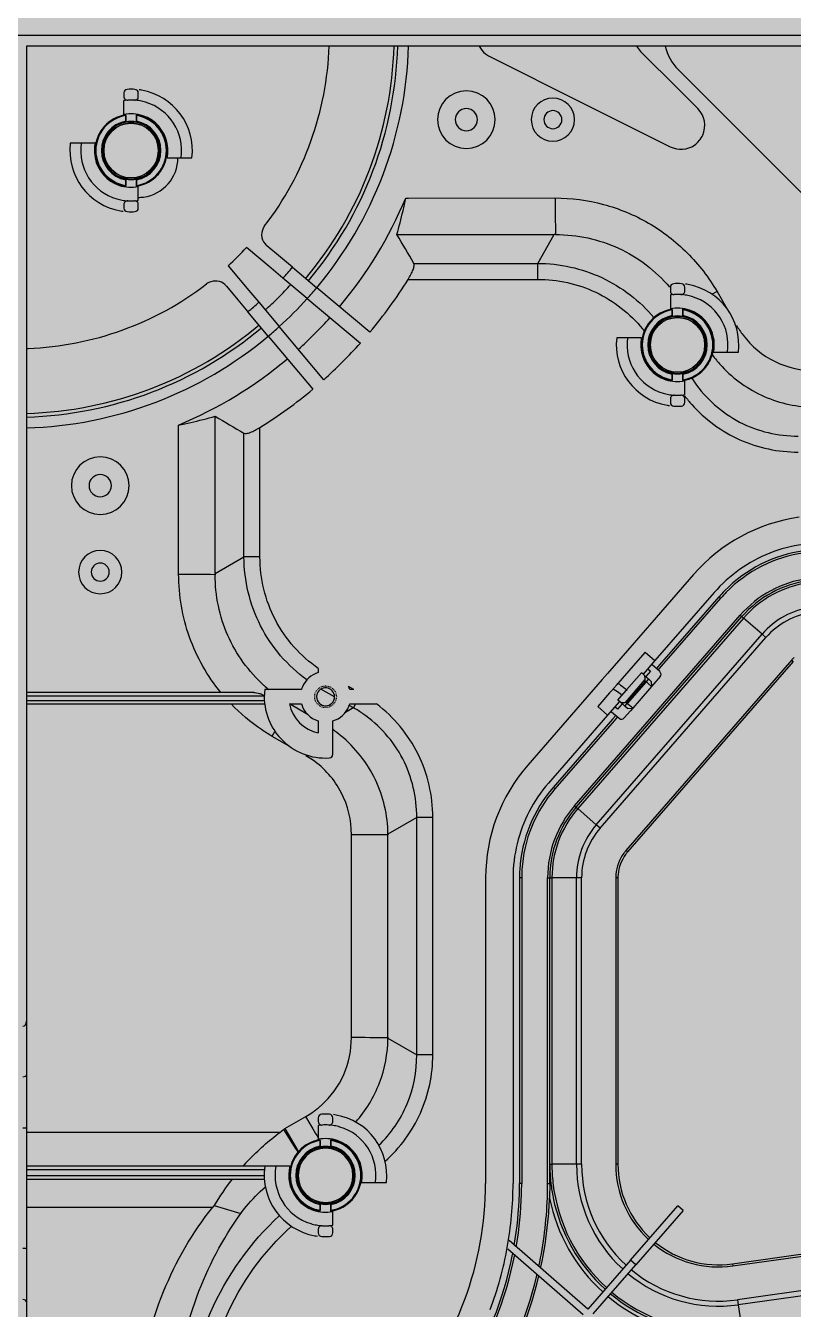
# Model space of a CAD drawing. Header units: millimetres. Extents: x -1070 to 42146, y 1440 to 12921.
# Drawn here: x 5863.1 to 5969.6, y 2841 to 3019.1 of the extents above; entities that cross this region are included whole.
import ezdxf

# ---------------------------------------------------------------- set-up
doc = ezdxf.new("R2010")
doc.units = ezdxf.units.MM
doc.linetypes.add('HIDDEN', pattern=[0.2, 0.1, -0.1])
for name, color, linetype in [('CITI-3MM实线CONTINUOUS', 7, 'Continuous'), ('CITIE-TAO实线CONTINUOUS', 7, 'Continuous'), ('DW-PLUS-XIANGTI隐藏线HIDDEN', 7, 'Continuous')]:
    doc.layers.add(name, color=color, linetype=linetype)

msp = doc.modelspace()

# ---------------------------------------------------------------- hatches: boundary and pattern name
at = {"lineweight": -3}
h = msp.add_hatch(color=256, dxfattribs=at)
h.dxf.hatch_style = 1
h.paths.add_polyline_path([(5611.757, 3767.826), (5611.757, 2767.826), (6111.757, 2767.826), (6111.757, 3767.826)])

# ---------------------------------------------------------------- linework, layer by layer
at = {"color": 1, "lineweight": -3}
msp.add_line((5611.757, 3017.826), (6111.757, 3017.826), dxfattribs=at)
at = {"color": 7, "linetype": 'Continuous', "lineweight": -3}
for p, q in [((5863.257, 3016.326), (5863.257, 2893.426)), ((5986.157, 3016.326), (5863.257, 3016.326)), ((5949.754, 3014.24), (5948.432, 3015.563)), ((5927.502, 3014.874), (5940.413, 3008.419)), ((5952.321, 3011.674), (5949.754, 3014.24)), ((5953.664, 3013.018), (5957.703, 3008.978)), ((5956.36, 3007.635), (5952.321, 3011.674)), ((5876.757, 3009.81), (5876.757, 3009.309)), ((5876.757, 3006.827), (5876.757, 3008.754)), ((5878.757, 3009.309), (5878.757, 3009.81)), ((5940.413, 3008.419), (5952.551, 3002.35)), ((5957.703, 3008.978), (5981.948, 2984.733)), ((5877.007, 3006.668), (5877.007, 3006.769)), ((5877.007, 3006.668), (5877.007, 3005.882)), ((5878.507, 3006.769), (5878.507, 3006.668)), ((5878.507, 3006.668), (5878.507, 3005.882)), ((5877.007, 3005.882), (5877.007, 3005.78)), ((5878.507, 3005.78), (5878.507, 3005.882)), ((5870.829, 3002.826), (5869.316, 3002.826)), ((5872.756, 3002.826), (5870.829, 3002.826)), ((5882.758, 3000.826), (5884.685, 3000.826)), ((5884.685, 3000.826), (5886.198, 3000.826)), ((5877.007, 2997.871), (5877.007, 2997.77)), ((5877.007, 2997.77), (5877.007, 2996.984)), ((5878.507, 2997.77), (5878.507, 2997.871)), ((5878.507, 2997.77), (5878.507, 2996.984)), ((5877.007, 2996.882), (5877.007, 2996.984)), ((5878.507, 2996.984), (5878.507, 2996.882)), ((5878.757, 2994.898), (5878.757, 2996.825)), ((5876.757, 2994.343), (5876.757, 2993.842)), ((5878.757, 2993.842), (5878.757, 2994.343)), ((5915.848, 2995.237), (5916.225, 2995.237)), ((5916.225, 2995.237), (5936.552, 2995.241)), ((5914.618, 2990.164), (5936.456, 2990.164)), ((5934.151, 2986.171), (5936.456, 2990.164)), ((5897.173, 2985.498), (5893.759, 2988.362)), ((5898.458, 2987.03), (5896.578, 2988.607)), ((5900.136, 2985.622), (5898.458, 2987.03)), ((5891.22, 2985.824), (5894.085, 2982.41)), ((5898.819, 2984.116), (5897.173, 2985.498)), ((5900.136, 2985.622), (5903.506, 2982.794)), ((5916.983, 2986.171), (5934.151, 2986.171)), ((5934.151, 2983.949), (5934.151, 2986.171)), ((5902.192, 2981.285), (5898.819, 2984.116)), ((5916.187, 2983.949), (5934.151, 2983.949)), ((5890.975, 2983.005), (5892.553, 2981.124)), ((5894.085, 2982.41), (5895.467, 2980.763)), ((5910.869, 2976.616), (5903.506, 2982.794)), ((5952.554, 2982.841), (5952.554, 2982.34)), ((5952.554, 2981.785), (5952.554, 2979.858)), ((5954.554, 2982.34), (5954.554, 2982.841)), ((5959.037, 2982.262), (5958.35, 2981.872)), ((5959.04, 2982.251), (5960.401, 2979.893)), ((5892.553, 2981.124), (5893.96, 2979.447)), ((5895.467, 2980.763), (5898.297, 2977.39)), ((5902.192, 2981.285), (5909.56, 2975.104)), ((5896.789, 2976.076), (5893.96, 2979.447)), ((5952.804, 2979.699), (5952.804, 2979.801)), ((5952.804, 2979.699), (5952.804, 2978.913)), ((5952.804, 2978.913), (5952.804, 2978.812)), ((5954.304, 2979.801), (5954.304, 2979.699)), ((5954.304, 2979.699), (5954.304, 2978.913)), ((5954.304, 2978.812), (5954.304, 2978.913)), ((5904.479, 2970.023), (5898.297, 2977.39)), ((5896.789, 2976.076), (5902.967, 2968.713)), ((5946.625, 2975.857), (5945.113, 2975.857)), ((5948.553, 2975.857), (5946.625, 2975.857)), ((5958.555, 2973.857), (5960.482, 2973.857)), ((5960.482, 2973.857), (5961.995, 2973.857)), ((5952.804, 2970.903), (5952.804, 2970.801)), ((5952.804, 2970.801), (5952.804, 2970.015)), ((5952.804, 2969.914), (5952.804, 2970.015)), ((5954.304, 2970.801), (5954.304, 2970.903)), ((5954.304, 2970.801), (5954.304, 2970.015)), ((5954.304, 2970.015), (5954.304, 2969.914)), ((5954.554, 2967.929), (5954.554, 2969.856)), ((5952.554, 2967.374), (5952.554, 2966.873)), ((5954.554, 2966.873), (5954.554, 2967.374)), ((5889.419, 2943.126), (5889.419, 2964.964)), ((5884.346, 2963.339), (5884.346, 2963.734)), ((5884.346, 2960.469), (5884.346, 2963.339)), ((5893.412, 2945.432), (5893.412, 2962.6)), ((5895.633, 2945.432), (5895.633, 2963.395)), ((5884.346, 2960.029), (5884.346, 2960.469)), ((5884.346, 2943.035), (5884.346, 2960.029)), ((5889.419, 2943.126), (5893.412, 2945.432)), ((5895.633, 2945.432), (5893.412, 2945.432)), ((5955.762, 2942.986), (5947.547, 2933.536)), ((5958.63, 2940.493), (5950.415, 2931.043)), ((5951.094, 2930.452), (5959.309, 2939.903)), ((5951.32, 2930.255), (5959.536, 2939.706)), ((5959.309, 2939.903), (5959.536, 2939.706)), ((5939.261, 2910.896), (5962.253, 2937.344)), ((5939.488, 2910.699), (5962.479, 2937.147)), ((5962.253, 2937.344), (5962.479, 2937.147)), ((5962.479, 2937.147), (5962.7, 2936.955)), ((5962.7, 2936.955), (5939.709, 2910.507)), ((5965.277, 2934.715), (5962.7, 2936.955)), ((5942.286, 2908.267), (5965.277, 2934.715)), ((5942.819, 2907.803), (5965.811, 2934.251)), ((5947.547, 2933.536), (5943.838, 2929.269)), ((5965.811, 2934.251), (5965.277, 2934.715)), ((5949.056, 2932.223), (5947.416, 2930.337)), ((5949.056, 2932.223), (5950.415, 2931.043)), ((5903.725, 2929.96), (5903.725, 2929.383)), ((5947.416, 2930.337), (5945.277, 2927.876)), ((5969.385, 2931.144), (5946.393, 2904.696)), ((5969.611, 2930.948), (5946.62, 2904.499)), ((5950.415, 2931.043), (5948.775, 2929.156)), ((5951.088, 2929.53), (5950.031, 2930.449)), ((5950.635, 2929.924), (5951.094, 2930.452)), ((5950.861, 2929.727), (5951.32, 2930.255)), ((5969.611, 2930.948), (5969.385, 2931.144)), ((5943.098, 2928.418), (5940.986, 2925.988)), ((5943.838, 2929.269), (5943.098, 2928.418)), ((5949.004, 2928.41), (5946.264, 2925.259)), ((5946.48, 2926.973), (5948.548, 2929.353)), ((5949.106, 2928.205), (5946.482, 2925.186)), ((5948.775, 2929.156), (5948.548, 2929.353)), ((5948.963, 2928.992), (5948.775, 2929.156)), ((5948.963, 2928.992), (5949.274, 2928.721)), ((5948.963, 2928.992), (5949.004, 2928.41)), ((5949.106, 2928.205), (5949.201, 2928.122)), ((5949.808, 2929.582), (5949.152, 2928.828)), ((5949.529, 2928.5), (5949.201, 2928.122)), ((5949.274, 2928.721), (5949.434, 2928.582)), ((5949.431, 2929.91), (5949.808, 2929.582)), ((5949.434, 2928.582), (5949.529, 2928.5)), ((5949.529, 2928.5), (5949.907, 2928.172)), ((5949.907, 2928.172), (5949.956, 2927.466)), ((5951.137, 2928.825), (5950.284, 2927.844)), ((5894.766, 2926.629), (5863.257, 2926.629)), ((5901.371, 2927.029), (5896.284, 2927.029)), ((5905.975, 2926.021), (5904.093, 2927.107)), ((5908.672, 2927.029), (5907.917, 2927.465)), ((5908.672, 2927.029), (5908.08, 2927.029)), ((5944.136, 2926.563), (5942.496, 2924.676)), ((5944.607, 2927.105), (5944.136, 2926.563)), ((5944.607, 2927.105), (5944.69, 2927.2)), ((5944.69, 2927.2), (5945.164, 2927.746)), ((5945.164, 2927.746), (5945.277, 2927.876)), ((5945.822, 2926.216), (5946.409, 2926.892)), ((5946.409, 2926.892), (5946.48, 2926.973)), ((5949.201, 2928.122), (5946.577, 2925.103)), ((5949.956, 2927.466), (5948.215, 2925.464)), ((5949.201, 2928.122), (5949.3, 2928.037)), ((5949.3, 2928.037), (5949.49, 2927.871)), ((5949.49, 2927.871), (5949.956, 2927.466)), ((5950.284, 2927.844), (5949.956, 2927.466)), ((5894.766, 2926.129), (5863.257, 2926.129)), ((5863.257, 2925.529), (5894.766, 2925.529)), ((5863.257, 2925.029), (5896.284, 2925.029)), ((5896.226, 2926.129), (5894.766, 2926.129)), ((5894.766, 2925.529), (5896.24, 2925.529)), ((5899.724, 2925.029), (5901.371, 2925.029)), ((5900.955, 2924.308), (5899.947, 2924.89)), ((5908.591, 2924.511), (5908.018, 2924.842)), ((5908.08, 2925.029), (5908.591, 2925.029)), ((5908.591, 2925.029), (5908.89, 2925.029)), ((5908.89, 2925.029), (5908.621, 2924.563)), ((5908.89, 2925.029), (5911.816, 2925.029)), ((5940.986, 2925.988), (5932.771, 2916.538)), ((5943.854, 2923.495), (5942.496, 2924.676)), ((5945.494, 2925.382), (5943.854, 2923.495)), ((5945.216, 2924.299), (5944.838, 2924.627)), ((5945.872, 2925.054), (5945.216, 2924.299)), ((5945.268, 2925.579), (5945.739, 2926.121)), ((5945.683, 2925.218), (5945.268, 2925.579)), ((5945.683, 2925.218), (5946.264, 2925.259)), ((5945.994, 2924.948), (5945.683, 2925.218)), ((5945.739, 2926.121), (5945.822, 2926.216)), ((5946.154, 2924.809), (5945.994, 2924.948)), ((5946.249, 2924.726), (5946.154, 2924.809)), ((5946.249, 2924.726), (5946.577, 2925.103)), ((5946.626, 2924.398), (5946.249, 2924.726)), ((5946.577, 2925.103), (5946.482, 2925.186)), ((5946.676, 2925.018), (5946.577, 2925.103)), ((5947.332, 2924.447), (5946.676, 2925.018)), ((5948.215, 2925.464), (5947.332, 2924.447)), ((5902.236, 2923.569), (5900.955, 2924.308)), ((5908.432, 2924.419), (5907.48, 2923.87)), ((5908.591, 2924.511), (5908.432, 2924.419)), ((5908.621, 2924.563), (5908.591, 2924.511)), ((5943.854, 2923.495), (5935.639, 2914.045)), ((5944.533, 2922.905), (5936.318, 2913.454)), ((5944.389, 2923.958), (5945.445, 2923.04)), ((5944.993, 2923.433), (5944.533, 2922.905)), ((5945.219, 2923.236), (5944.76, 2922.708)), ((5947.004, 2924.07), (5946.151, 2923.089)), ((5946.626, 2924.398), (5947.332, 2924.447)), ((5947.332, 2924.447), (5947.004, 2924.07)), ((5897.314, 2920.543), (5897.709, 2921.235)), ((5903.725, 2922.675), (5903.725, 2921.028)), ((5905.725, 2918.045), (5905.725, 2922.675)), ((5944.76, 2922.708), (5936.544, 2913.257)), ((5899.69, 2919.181), (5897.324, 2920.537)), ((5936.544, 2913.257), (5936.318, 2913.454)), ((5939.261, 2910.896), (5939.488, 2910.699)), ((5939.488, 2910.699), (5939.709, 2910.507)), ((5942.286, 2908.267), (5939.709, 2910.507)), ((5917.38, 2909.286), (5913.386, 2906.98)), ((5917.38, 2876.365), (5917.38, 2909.286)), ((5919.602, 2909.286), (5917.38, 2909.286)), ((5919.602, 2876.365), (5919.602, 2909.286)), ((5908.314, 2878.762), (5908.316, 2906.895)), ((5913.387, 2878.796), (5913.387, 2906.855)), ((5942.819, 2907.803), (5942.286, 2908.267)), ((5946.62, 2904.499), (5946.393, 2904.696)), ((5926.933, 2900.924), (5926.933, 2858.504)), ((5930.733, 2900.924), (5930.733, 2858.504)), ((5931.633, 2900.924), (5931.633, 2858.504)), ((5931.933, 2900.924), (5931.633, 2900.924)), ((5931.933, 2900.924), (5931.933, 2858.504)), ((5935.533, 2858.504), (5935.533, 2900.924)), ((5935.533, 2900.924), (5935.833, 2900.924)), ((5935.833, 2861.163), (5935.833, 2900.924)), ((5935.833, 2900.924), (5936.126, 2900.924)), ((5936.126, 2900.924), (5936.126, 2861.163)), ((5939.54, 2900.924), (5936.126, 2900.924)), ((5940.247, 2900.924), (5939.54, 2900.924)), ((5939.54, 2861.163), (5939.54, 2900.924)), ((5940.247, 2861.163), (5940.247, 2900.924)), ((5944.983, 2900.924), (5944.983, 2861.163)), ((5945.283, 2900.924), (5944.983, 2900.924)), ((5945.283, 2900.924), (5945.283, 2861.163)), ((5863.257, 2893.426), (5863.257, 2893.126)), ((5863.257, 2893.126), (5863.257, 2892.526)), ((5863.257, 2892.526), (5863.257, 2892.226)), ((5863.257, 2892.226), (5863.257, 2881.033)), ((5863.257, 2881.033), (5863.257, 2880.326)), ((5863.257, 2880.326), (5863.257, 2873.608)), ((5913.386, 2878.672), (5917.38, 2876.365)), ((5919.602, 2876.365), (5917.38, 2876.365)), ((5863.257, 2873.608), (5863.257, 2872.216)), ((5863.257, 2872.216), (5863.257, 2870.63)), ((5863.257, 2870.63), (5863.257, 2868.882)), ((5863.257, 2868.882), (5863.257, 2866.184)), ((5899.061, 2866.107), (5901.987, 2867.795)), ((5901.968, 2867.783), (5902.562, 2866.775)), ((5863.257, 2866.184), (5862.757, 2866.184)), ((5863.257, 2866.184), (5863.257, 2860.893)), ((5898.412, 2865.612), (5898.88, 2865.971)), ((5898.88, 2865.971), (5900.392, 2863.613)), ((5899.061, 2866.107), (5900.782, 2863.196)), ((5902.562, 2866.775), (5902.957, 2866.102)), ((5902.957, 2866.102), (5903.155, 2865.765)), ((5903.725, 2867.607), (5903.725, 2867.106)), ((5903.725, 2866.551), (5903.725, 2864.624)), ((5905.725, 2867.106), (5905.725, 2867.607)), ((5863.257, 2865.612), (5898.412, 2865.612)), ((5903.155, 2865.765), (5903.352, 2865.428)), ((5903.352, 2865.428), (5903.549, 2865.091)), ((5903.549, 2865.091), (5903.746, 2864.754)), ((5903.975, 2864.465), (5903.975, 2864.566)), ((5903.975, 2864.465), (5903.975, 2863.679)), ((5905.475, 2864.566), (5905.475, 2864.465)), ((5905.475, 2864.465), (5905.475, 2863.679)), ((5900.782, 2863.196), (5900.955, 2862.905)), ((5903.975, 2863.679), (5903.975, 2863.577)), ((5905.475, 2863.577), (5905.475, 2863.679)), ((5896.321, 2860.893), (5863.257, 2860.893)), ((5863.257, 2860.893), (5863.257, 2860.393)), ((5897.842, 2860.893), (5896.321, 2860.893)), ((5899.786, 2860.893), (5897.842, 2860.893)), ((5935.833, 2858.504), (5935.833, 2861.163)), ((5935.833, 2861.163), (5936.126, 2861.163)), ((5939.54, 2861.163), (5936.126, 2861.163)), ((5940.247, 2861.163), (5939.54, 2861.163)), ((5945.283, 2861.163), (5944.983, 2861.163)), ((5863.257, 2860.393), (5863.257, 2859.593)), ((5896.26, 2860.393), (5863.257, 2860.393)), ((5863.257, 2859.593), (5863.257, 2859.093)), ((5863.257, 2859.593), (5896.226, 2859.593)), ((5863.257, 2859.093), (5896.242, 2859.093)), ((5863.257, 2859.093), (5863.257, 2849.468)), ((5909.726, 2858.623), (5911.654, 2858.623)), ((5911.654, 2858.623), (5913.166, 2858.623)), ((5931.933, 2858.504), (5931.633, 2858.504)), ((5935.533, 2858.504), (5935.833, 2858.504)), ((5935.833, 2858.504), (5935.796, 2856.482)), ((5863.257, 2855.205), (5889.078, 2855.205)), ((5889.282, 2855.452), (5892.971, 2854.337)), ((5903.975, 2855.668), (5903.975, 2855.567)), ((5903.975, 2855.567), (5903.975, 2854.78)), ((5905.475, 2855.567), (5905.475, 2855.668)), ((5905.475, 2855.567), (5905.475, 2854.78)), ((5947.016, 2847.871), (5953.576, 2855.418)), ((5954.331, 2854.762), (5953.576, 2855.418)), ((5903.975, 2854.679), (5903.975, 2854.78)), ((5905.475, 2854.78), (5905.475, 2854.679)), ((5905.725, 2852.695), (5905.725, 2854.622)), ((5954.331, 2854.762), (5947.771, 2847.215)), ((5903.725, 2852.139), (5903.725, 2851.638)), ((5905.725, 2851.638), (5905.725, 2852.139)), ((5961.174, 2847.349), (6000.548, 2852.883)), ((5961.216, 2847.052), (6000.589, 2852.586)), ((5941.111, 2841.079), (5930.2, 2850.564)), ((5863.257, 2849.468), (5862.757, 2849.468)), ((5863.257, 2849.468), (5863.257, 2848.554)), ((5863.257, 2848.554), (5863.257, 2846.77)), ((5930.001, 2849.412), (5940.455, 2840.324)), ((5863.257, 2846.77), (5863.257, 2845.022)), ((5947.016, 2847.871), (5941.111, 2841.079)), ((5941.866, 2840.423), (5947.771, 2847.215)), ((5947.771, 2847.215), (5947.016, 2847.871)), ((5961.174, 2847.349), (5961.216, 2847.052)), ((6001.248, 2847.896), (5961.875, 2842.362)), ((6001.347, 2847.196), (5961.974, 2841.662)), ((5863.257, 2845.022), (5863.257, 2842.397)), ((5863.257, 2842.397), (5863.257, 2842.043)), ((5863.257, 2842.043), (5863.257, 2835.326)), ((5961.875, 2842.362), (5961.974, 2841.662)), ((5961.974, 2841.662), (5962.449, 2838.281))]:
    msp.add_line(p, q, dxfattribs=at)
for centre, radius, start, end in [((5861.757, 3017.826), 43.5, 322.51931, 358.02389), ((5861.757, 3017.826), 52.5, 319.94846, 358.36275), ((5861.768, 3017.821), 52.988, 319.99557, 358.38263), ((5861.757, 3017.826), 54.5, 320, 358.42285), ((5928.977, 3017.826), 3.3, 207.03569, 230.94721), ((5950.694, 3017.826), 3.2, 207.95319, 225), ((5958.472, 3017.826), 6.8, 192.74359, 225), ((5928.977, 3017.826), 3.3, 230.94721, 243.43495), ((5877.257, 3009.81), 0.5, 93.58332, 180), ((5877.757, 3001.826), 8.5, 86.41668, 93.58332), ((5878.257, 3009.81), 0.5, 0, 86.41668), ((5877.757, 3001.826), 8.5, 80.15881, 82.46232), ((5877.757, 3001.826), 8.5, 353.24367, 80.15881), ((5924.257, 3006.107), 4, 0, 180), ((5877.257, 3009.309), 0.5, 180, 273.82255), ((5877.757, 3001.826), 7, 95.29417, 98.21321), ((5877.757, 3001.826), 7, 86.17745, 93.82255), ((5878.257, 3009.309), 0.5, 266.17745, 0), ((5877.757, 3001.826), 7, 79.76053, 86.17743), ((5877.757, 3001.826), 7, 73.4912, 79.76053), ((5877.757, 3001.826), 7, 351.78679, 73.4912), ((5936.257, 3006.107), 3, 0, 180), ((5877.757, 3001.826), 5, 98.62693, 177.53429), ((5877.757, 3001.826), 4.9, 98.80437, 261.19563), ((5877.757, 3001.826), 5.1, 71.32047, 101.30773), ((5877.757, 3001.826), 5, 0, 81.37307), ((5877.757, 3001.826), 4.9, 278.80437, 81.19563), ((5877.757, 3001.826), 5.1, 11.21536, 71.32047), ((5924.257, 3006.107), 1.55, 0, 180), ((5936.257, 3006.107), 1.25, 0, 180), ((5954.026, 3005.301), 3.3, 336.11579, 45), ((5877.757, 3001.826), 4.125, 100.47568, 259.52432), ((5877.757, 3001.826), 4.025, 100.739, 180), ((5877.757, 3001.826), 4, 100.74093, 177.39131), ((5877.757, 3001.826), 4, 100.74093, 177.39131), ((5877.757, 3001.826), 3.8, 0, 180), ((5877.757, 3001.826), 4.025, 79.261, 100.739), ((5877.757, 3001.826), 4, 79.25907, 100.74093), ((5877.757, 3001.826), 4, 79.25907, 100.74093), ((5877.757, 3001.826), 4, 2.60869, 79.25907), ((5877.757, 3001.826), 4.125, 280.47568, 79.52432), ((5877.757, 3001.826), 4.025, 0, 79.261), ((5878.757, 3000.826), 5.5, 68.64836, 72.7264), ((5924.257, 3006.107), 4, 180, 0), ((5924.257, 3006.107), 1.55, 180, 0), ((5936.257, 3006.107), 3, 180, 0), ((5936.257, 3006.107), 1.25, 180, 0), ((5954.026, 3005.301), 3.3, 304.69073, 336.11579), ((5877.757, 3001.826), 8.5, 173.24367, 260.15881), ((5877.757, 3001.826), 7, 171.78679, 253.4912), ((5877.757, 3001.826), 5.1, 176.40894, 191.21536), ((5877.757, 3001.826), 5.1, 168.69227, 176.40894), ((5877.757, 3001.826), 5, 177.53429, 180), ((5877.757, 3001.826), 5, 180, 261.37307), ((5877.757, 3001.826), 4.025, 180, 259.261), ((5877.757, 3001.826), 4, 177.39131, 180), ((5877.757, 3001.826), 4, 177.39131, 180), ((5877.757, 3001.826), 4, 180, 182.60869), ((5877.757, 3001.826), 4, 180, 182.60869), ((5877.757, 3001.826), 4, 182.60869, 259.25907), ((5877.757, 3001.826), 4, 182.60869, 259.25907), ((5877.757, 3001.826), 3.8, 180, 0), ((5877.757, 3001.826), 4, 280.74093, 357.39131), ((5877.757, 3001.826), 4.025, 280.739, 0), ((5877.757, 3001.826), 5, 278.62693, 357.53429), ((5877.757, 3001.826), 4, 0, 2.60869), ((5877.757, 3001.826), 4, 0, 2.60869), ((5877.757, 3001.826), 4, 357.39131, 0), ((5877.757, 3001.826), 5, 357.53429, 0), ((5877.757, 3001.826), 5.1, 348.69227, 356.40894), ((5877.757, 3001.826), 5.1, 356.40894, 11.21536), ((5954.026, 3005.301), 3.3, 243.43495, 304.69073), ((5877.757, 3001.826), 5.1, 191.21536, 251.32047), ((5878.757, 3000.826), 5.5, 277.70834, 0), ((5878.757, 3000.826), 5.5, 197.29719, 201.35164), ((5877.757, 3001.826), 4.025, 259.261, 280.739), ((5877.757, 3001.826), 4, 259.25907, 280.74093), ((5877.757, 3001.826), 5.1, 251.32047, 281.30773), ((5877.757, 3001.826), 7, 253.4912, 259.76053), ((5877.757, 3001.826), 7, 259.76053, 266.17743), ((5877.257, 2994.343), 0.5, 86.17745, 180), ((5877.757, 3001.826), 7, 266.17745, 273.82255), ((5878.257, 2994.343), 0.5, 0, 93.82255), ((5877.757, 3001.826), 7, 275.29417, 278.21321), ((5878.757, 3000.826), 5.5, 270, 277.70834), ((5861.757, 3017.826), 58.619, 320, 337.33429), ((7312.944, 3002.605), 1376.386, 180.306548, 180.517909), ((5877.757, 3001.826), 8.5, 260.15881, 262.46232), ((5877.257, 2993.842), 0.5, 180, 266.41668), ((5877.757, 3001.826), 8.5, 266.41668, 273.58332), ((5878.257, 2993.842), 0.5, 273.58332, 0), ((5897.864, 2990.139), 2, 142.51931, 219.83454), ((5897.864, 2990.139), 2, 219.83454, 230), ((5707.658, 2864.924), 241.904, 30.08068, 31.17985), ((5861.757, 3017.826), 43.5, 312.63522, 317.36478), ((5861.757, 3017.826), 50.1, 317.71214, 320), ((5889.443, 2981.719), 2, 107.67522, 127.48069), ((5889.443, 2981.719), 2, 40, 107.67522), ((5861.757, 3017.826), 64.112, 320, 328.10263), ((5861.757, 3017.826), 43.5, 272.24756, 307.48069), ((5861.757, 3017.826), 51.5, 315.01076, 317.77436), ((5861.757, 3017.826), 54.5, 317.89693, 320), ((5953.054, 2982.841), 0.5, 93.58332, 180), ((5953.054, 2982.34), 0.5, 180, 273.82255), ((5953.554, 2974.857), 7, 95.29417, 98.21321), ((5953.554, 2974.857), 8.5, 86.41668, 93.58332), ((5953.554, 2974.857), 7, 90, 93.82255), ((5953.554, 2974.857), 7, 86.17745, 90), ((5954.054, 2982.34), 0.5, 266.17745, 0), ((5953.554, 2974.857), 7, 79.76053, 86.17743), ((5954.054, 2982.841), 0.5, 0, 86.41668), ((5953.554, 2974.857), 8.5, 80.15881, 82.46232), ((5953.554, 2974.857), 7, 73.4912, 79.76053), ((5953.554, 2974.857), 8.5, 353.24367, 80.15881), ((5861.757, 3017.826), 50.1, 310, 312.28786), ((5861.757, 3017.826), 51.5, 312.22564, 315.01076), ((5861.757, 3017.826), 54.5, 312.10307, 317.89693), ((5953.554, 2974.857), 5.1, 71.32047, 101.30773), ((5953.554, 2974.857), 7, 351.78679, 73.4912), ((5861.757, 3017.826), 58.619, 311.95524, 318.04476), ((5953.554, 2974.857), 5, 98.62693, 177.53429), ((5953.554, 2974.857), 4.9, 98.80437, 261.19563), ((5953.554, 2974.857), 4.125, 100.47568, 259.52432), ((5953.554, 2974.857), 4.025, 100.739, 180), ((5953.554, 2974.857), 4, 100.74093, 177.39131), ((5953.554, 2974.857), 4, 100.74093, 177.39131), ((5953.554, 2974.857), 3.8, 0, 180), ((5953.554, 2974.857), 4.025, 79.261, 100.739), ((5953.554, 2974.857), 4, 79.25907, 100.74093), ((5953.554, 2974.857), 4, 79.25907, 100.74093), ((5953.554, 2974.857), 4, 2.60869, 79.25907), ((5953.554, 2974.857), 5, 0, 81.37307), ((5953.554, 2974.857), 4.9, 278.80437, 81.19563), ((5953.554, 2974.857), 4.125, 280.47568, 79.52432), ((5953.554, 2974.857), 4.025, 0, 79.261), ((5953.554, 2974.857), 5.1, 11.21536, 71.32047), ((5861.757, 3017.826), 52.5, 271.63725, 310.05159), ((5861.757, 3017.826), 53, 271.6218, 310), ((5861.757, 3017.826), 54.5, 310, 312.10307), ((5934.022, 2965.059), 18.973, 38.144, 39.28673), ((5972.677, 2983.858), 12.616, 209.76346, 217.3058), ((5861.757, 3017.826), 54.5, 271.57715, 310), ((5861.757, 3017.826), 64.112, 311.78766, 318.21234), ((5953.554, 2974.857), 8.5, 173.24367, 260.15881), ((5953.554, 2974.857), 7, 171.78679, 253.4912), ((5953.554, 2974.857), 5.1, 176.40894, 191.21536), ((5953.554, 2974.857), 5.1, 168.69227, 176.40894), ((5953.554, 2974.857), 5, 177.53429, 180), ((5953.554, 2974.857), 5, 180, 261.37307), ((5953.554, 2974.857), 4.025, 180, 259.261), ((5953.554, 2974.857), 4, 177.39131, 180), ((5953.554, 2974.857), 4, 177.39131, 180), ((5953.554, 2974.857), 4, 180, 182.60869), ((5953.554, 2974.857), 4, 180, 182.60869), ((5953.554, 2974.857), 4, 182.60869, 259.25907), ((5953.554, 2974.857), 4, 182.60869, 259.25907), ((5953.554, 2974.857), 3.8, 180, 0), ((5953.554, 2974.857), 4, 280.74093, 357.39131), ((5953.554, 2974.857), 4.025, 280.739, 0), ((5953.554, 2974.857), 5, 278.62693, 357.53429), ((5953.554, 2974.857), 4, 0, 2.60869), ((5953.554, 2974.857), 4, 357.39131, 0), ((5953.554, 2974.857), 5, 357.53429, 0), ((5953.554, 2974.857), 5.1, 348.69227, 356.40894), ((5953.554, 2974.857), 5.1, 356.40894, 11.21536), ((5861.757, 3017.826), 43.5, 271.97611, 272.24756), ((5861.757, 3017.826), 58.619, 292.66571, 310), ((5953.554, 2974.857), 5.1, 191.21536, 251.32047), ((5972.833, 2984.108), 17.946, 216.23377, 219.36932), ((5972.853, 2984.125), 17.971, 219.36858, 219.89581), ((5953.554, 2974.857), 4, 259.25907, 280.74093), ((5972.846, 2984.118), 17.962, 219.89546, 223.10301), ((5953.554, 2974.857), 5.1, 251.32047, 281.30773), ((5953.554, 2974.857), 4.025, 259.261, 280.739), ((5970.515, 2979.812), 17.785, 212.50322, 214.71887), ((5861.757, 3017.826), 64.112, 301.89737, 310), ((5953.554, 2974.857), 7, 253.4912, 259.76053), ((5953.554, 2974.857), 7, 259.76053, 266.17743), ((5953.054, 2967.374), 0.5, 86.17745, 180), ((5953.554, 2974.857), 7, 266.17745, 273.82255), ((5954.054, 2967.374), 0.5, 0, 93.82255), ((5953.554, 2974.857), 7, 275.29417, 278.21321), ((5970.326, 2979.755), 19.812, 217.2378, 219.48717), ((5953.554, 2974.857), 8.5, 260.15881, 262.46232), ((5953.054, 2966.873), 0.5, 180, 266.41668), ((5953.554, 2974.857), 8.5, 266.41668, 273.58332), ((5954.054, 2966.873), 0.5, 273.58332, 0), ((5970.372, 2979.792), 19.87, 219.48685, 221.63157), ((6014.659, 3171.925), 241.904, 238.82015, 239.91932), ((5873.475, 2955.326), 4, 0, 180), ((5873.475, 2955.326), 1.55, 0, 180), ((5873.475, 2955.326), 4, 180, 0), ((5873.475, 2955.326), 1.55, 180, 0), ((5973.724, 2927.372), 23.8, 98, 139), ((5873.475, 2943.326), 3, 0, 180), ((5973.724, 2927.372), 19.1, 98, 135.5632), ((5973.724, 2927.372), 18.8, 98, 135.57998), ((5973.724, 2927.372), 20, 98, 111.66767), ((5873.475, 2943.326), 1.25, 0, 180), ((5973.724, 2927.372), 20, 111.66767, 125.33729), ((5873.475, 2943.326), 3, 180, 0), ((5873.475, 2943.326), 1.25, 180, 0), ((5876.86, 1567.039), 1375.989, 89.477036, 89.688361), ((5973.724, 2927.372), 20, 125.33729, 139), ((5973.724, 2927.372), 15.2, 98, 139), ((5973.724, 2927.372), 19.1, 135.5632, 139), ((5973.724, 2927.372), 14.9, 98, 139), ((5973.724, 2927.372), 14.607, 98, 139), ((5973.724, 2927.372), 18.8, 135.57998, 139), ((5973.724, 2927.372), 11.193, 98, 139), ((5973.724, 2927.372), 10.486, 98, 139), ((5973.724, 2927.372), 5.75, 134.39694, 139), ((5904.725, 2926.029), 3.5, 106.60155, 156.87219), ((5950.76, 2929.153), 0.5, 319, 49), ((5909.998, 2942.904), 20.617, 227.95139, 230.35131), ((5904.725, 2926.029), 8.5, 173.24367, 273.58332), ((5904.725, 2926.029), 3.5, 156.87219, 163.39845), ((5904.725, 2926.029), 1.25, 0, 169.51627), ((5941.757, 2921.826), 6, 59.71281, 61.6346), ((5941.757, 2921.826), 6, 50.10364, 59.71281), ((5942.037, 2922.319), 6.433, 56.1753, 59.7563), ((5941.757, 2921.826), 6, 47.20795, 50.10364), ((5904.725, 2926.029), 5.1, 191.30773, 258.69227), ((5904.725, 2926.029), 3.5, 196.60155, 253.39845), ((5904.725, 2926.029), 1.25, 169.51627, 180), ((5904.725, 2926.029), 1.25, 180, 0), ((5904.725, 2926.029), 3.5, 286.60155, 338.30649), ((5904.725, 2926.029), 3.5, 338.30649, 343.39845), ((5899.778, 2909.079), 17.771, 55.25672, 60.27049), ((5945.774, 2923.417), 0.5, 229, 319), ((5895.486, 2906.765), 17.927, 50.62948, 55.16681), ((5895.661, 2906.784), 12.751, 55.30361, 60.28458), ((5905.225, 2918.045), 0.5, 273.58332, 0), ((5950.733, 2900.924), 23.8, 139, 180), ((5950.733, 2900.924), 20, 139, 152.66765), ((5950.733, 2900.924), 19.1, 139, 176.5632), ((5950.733, 2900.924), 18.8, 139, 176.57999), ((5950.733, 2900.924), 15.2, 139, 180), ((5950.733, 2900.924), 14.9, 139, 180), ((5950.733, 2900.924), 14.607, 139, 180), ((5950.733, 2900.924), 20, 152.66765, 166.3372), ((5905.268, 2195.104), 711.798, 89.346405, 89.754658), ((5940.808, 2907.248), 27.423, 180.56045, 180.82073), ((5950.733, 2900.924), 11.193, 139, 180), ((5950.733, 2900.924), 10.486, 139, 180), ((5950.733, 2900.924), 20, 166.3372, 180), ((5950.733, 2900.924), 5.75, 143.60306, 175.39694), ((5950.733, 2900.924), 5.45, 143.58705, 175.41209), ((5950.733, 2900.924), 5.75, 139, 143.60306), ((5950.733, 2900.924), 5.45, 139, 143.58705), ((5950.733, 2900.924), 19.1, 176.5632, 180), ((5950.733, 2900.924), 18.8, 176.57999, 180), ((5950.733, 2900.924), 5.75, 175.39694, 180), ((5950.733, 2900.924), 5.45, 175.41209, 180), ((5916.156, 3834.034), 955.274, 269.529704, 269.833952), ((5940.852, 2878.431), 27.467, 179.23725, 179.49716), ((5895.757, 2878.693), 12.553, 299.75234, 304.63278), ((5895.673, 2878.818), 12.704, 304.6272, 307.29471), ((5895.644, 2878.856), 12.752, 307.29423, 309.77944), ((5904.225, 2867.607), 0.5, 93.58332, 180), ((5895.631, 2878.871), 12.771, 309.77934, 311.90273), ((5904.725, 2859.623), 8.5, 86.41668, 93.58332), ((5905.225, 2867.607), 0.5, 0, 86.41668), ((5904.725, 2859.623), 8.5, 80.15881, 82.46232), ((5904.725, 2859.623), 8.5, 353.24367, 80.15881), ((5861.331, 2916.008), 62.559, 306.88586, 307.09278), ((5904.225, 2867.106), 0.5, 180, 273.82255), ((5904.725, 2859.623), 7, 95.29417, 98.21321), ((5904.725, 2859.623), 7, 86.17745, 93.82255), ((5905.225, 2867.106), 0.5, 266.17745, 0), ((5904.725, 2859.623), 7, 79.76053, 86.17743), ((5904.725, 2859.623), 7, 73.4912, 79.76053), ((5904.725, 2859.623), 7, 351.78679, 73.4912), ((5904.725, 2859.623), 5, 98.62693, 177.53429), ((5904.725, 2859.623), 4.9, 98.80437, 261.19563), ((5904.725, 2859.623), 5.1, 71.32047, 101.30773), ((5904.725, 2859.623), 5, 0, 81.37307), ((5904.725, 2859.623), 4.9, 278.80437, 81.19563), ((5904.725, 2859.623), 5.1, 11.21536, 71.32047), ((5990.719, 2921.517), 107.294, 212.66169, 213.15626), ((5904.725, 2859.623), 4.125, 100.47568, 259.52432), ((5904.725, 2859.623), 4.025, 100.739, 180), ((5904.725, 2859.623), 4, 100.74093, 177.39131), ((5904.725, 2859.623), 4, 100.74093, 177.39131), ((5904.725, 2859.623), 3.8, 0, 180), ((5904.725, 2859.623), 4.025, 79.261, 100.739), ((5904.725, 2859.623), 4, 79.25907, 100.74093), ((5904.725, 2859.623), 4, 79.25907, 100.74093), ((5904.725, 2859.623), 4, 2.60869, 79.25907), ((5904.725, 2859.623), 4.125, 280.47568, 79.52432), ((5904.725, 2859.623), 4.025, 0, 79.261), ((5919.398, 2837.44), 35.11, 136.30451, 138.08814), ((5904.725, 2859.623), 8.5, 171.40716, 260.03325), ((5904.725, 2859.623), 7, 169.54702, 253.18503), ((5904.725, 2859.623), 5.1, 165.58049, 173.52208), ((5904.725, 2859.623), 5.1, 356.40894, 11.21536), ((5959.233, 2861.163), 23.4, 180, 186.41733), ((5959.233, 2861.163), 23.107, 180, 186.36775), ((5959.233, 2861.163), 19.693, 180, 227.54511), ((5959.233, 2861.163), 18.986, 180, 227.49091), ((5959.233, 2861.163), 14.25, 180, 226.98921), ((5959.233, 2861.163), 13.95, 180, 226.94595), ((5917.953, 2838.592), 33.262, 141.94925, 149.54528), ((5904.725, 2859.623), 5.1, 173.52208, 188.72594), ((5904.725, 2859.623), 5.1, 188.72594, 250.49441), ((5904.725, 2859.623), 5, 177.53429, 180), ((5904.725, 2859.623), 5, 180, 261.37307), ((5904.725, 2859.623), 4.025, 180, 259.261), ((5904.725, 2859.623), 4, 177.39131, 180), ((5904.725, 2859.623), 4, 177.39131, 180), ((5904.725, 2859.623), 4, 180, 182.60869), ((5904.725, 2859.623), 4, 180, 182.60869), ((5904.725, 2859.623), 4, 182.60869, 259.25907), ((5904.725, 2859.623), 4, 182.60869, 259.25907), ((5904.725, 2859.623), 3.8, 180, 0), ((5904.725, 2859.623), 4, 280.74093, 357.39131), ((5904.725, 2859.623), 4.025, 280.739, 0), ((5904.725, 2859.623), 5, 278.62693, 357.53429), ((5904.725, 2859.623), 4, 0, 2.60869), ((5904.725, 2859.623), 4, 0, 2.60869), ((5904.725, 2859.623), 4, 357.39131, 0), ((5904.725, 2859.623), 4, 357.39131, 0), ((5904.725, 2859.623), 5, 357.53429, 0), ((5904.725, 2859.623), 5.1, 348.69227, 356.40894), ((5880.733, 2858.504), 46.2, 319, 0), ((5880.733, 2858.504), 50, 349.75, 0), ((5880.733, 2858.504), 50.9, 350.32278, 358.37899), ((5880.733, 2858.504), 51.2, 350.32655, 358.34889), ((5880.733, 2858.504), 50.9, 358.37899, 0), ((5880.733, 2858.504), 51.2, 358.34889, 0), ((5880.733, 2858.504), 54.8, 357.97711, 0), ((5959.233, 2861.163), 23.4, 186.41733, 186.48835), ((5959.233, 2861.163), 23.4, 186.48835, 186.59611), ((5959.233, 2861.163), 23.4, 186.59611, 191.31535), ((5959.233, 2861.163), 23.107, 186.36775, 186.45538), ((5959.233, 2861.163), 23.107, 186.45538, 227.76012), ((5897.696, 2848.302), 11.042, 139.65348, 141.30334), ((5904.725, 2859.623), 4.025, 259.261, 280.739), ((5904.725, 2859.623), 4, 259.25907, 280.74093), ((5880.733, 2858.504), 54.8, 347.87246, 357.9023), ((5880.733, 2858.504), 54.8, 357.9023, 357.97711), ((5880.733, 2858.504), 55.1, 354.39879, 357.89668), ((5959.233, 2861.163), 23.9, 191.29629, 227.80126), ((5959.233, 2861.163), 23.4, 191.31535, 191.46857), ((5959.233, 2861.163), 23.4, 191.46857, 227.77564), ((5904.725, 2859.623), 5.1, 250.49441, 281.30773), ((5904.725, 2859.623), 7, 253.18503, 259.60222), ((5904.725, 2859.623), 7, 259.60222, 266.17743), ((5904.225, 2852.139), 0.5, 86.17745, 180), ((5904.225, 2851.638), 0.5, 180, 266.41668), ((5904.725, 2859.623), 7, 266.17745, 273.82255), ((5905.225, 2852.139), 0.5, 0, 93.82255), ((5905.225, 2851.638), 0.5, 273.58332, 0), ((5904.725, 2859.623), 7, 275.29417, 278.21321), ((5880.733, 2858.504), 55.1, 347.87626, 354.39879), ((5904.725, 2859.623), 8.5, 260.03325, 262.45345), ((5904.725, 2859.623), 8.5, 266.41668, 273.58332), ((5880.733, 2858.504), 51.2, 350.1187, 350.32655), ((5959.233, 2861.163), 14.25, 231.01079, 278), ((5959.233, 2861.163), 13.95, 231.05405, 278), ((5880.733, 2858.504), 50.9, 327.58153, 348.82594), ((5880.733, 2858.504), 51.2, 327.43559, 348.82031), ((5880.733, 2858.504), 50, 339.5, 349.75), ((5880.733, 2858.504), 50.9, 348.82594, 349.01405), ((5880.733, 2858.504), 55.1, 347.70059, 347.87626), ((5959.233, 2861.163), 18.986, 230.50909, 278), ((5880.733, 2858.504), 54.8, 326.8249, 346.52658), ((5880.733, 2858.504), 55.1, 326.8308, 346.52165), ((5880.733, 2858.504), 54.8, 346.52658, 346.6852), ((5959.233, 2861.163), 19.693, 230.45489, 278), ((5959.233, 2861.163), 23.9, 230.19874, 266.72459), ((5959.233, 2861.163), 23.4, 230.22436, 265.5251), ((5959.233, 2861.163), 23.107, 230.23988, 271.54462)]:
    msp.add_arc(centre, radius, start, end, dxfattribs=at)
for centre, major_axis, ratio, start_param, end_param in [((5861.757, 3006.239), (0, 56.357), 0.9786351, -1.7997865, -1.7672743), ((5861.757, 3006.239), (0, 56.357), 0.9786351, -1.8600416, -1.7997865), ((5932.211, 2961.754), (9.608, 27.513), 0.7373697, 0.243903, 0.2520176), ((5873.344, 3017.826), (56.357, 0), 0.9786351, -1.3743184, -1.3437545), ((5873.344, 3017.826), (56.357, 0), 0.9786351, -1.3437545, -1.2815511), ((5917.829, 2947.372), (27.513, 9.608), 0.7373697, 2.889575, 2.8976896), ((5949.303, 2928.431), (0.226, -0.197), 1, -2.3561945, -1.5707963), ((5946.285, 2924.96), (0.226, -0.197), 1, 1.5707963, 2.3561945), ((5862.757, 2881.033), (0, -0.707), 0.7071068, 0, 1.5707963)]:
    msp.add_ellipse(centre, major_axis=major_axis, ratio=ratio, start_param=start_param, end_param=end_param, dxfattribs=at)
for points, knots in [([(5936.552, 2995.241), (5938.811, 2995.232), (5943.348, 2994.634), (5949.688, 2992.022), (5955.096, 2987.816), (5957.904, 2984.204), (5959.04, 2982.251)], [0, 0, 0, 0, 0.2500109, 0.5000049, 0.7500097, 1, 1, 1, 1]), ([(5936.635, 2990.163), (5939.611, 2990.166), (5945.643, 2988.888), (5950.545, 2985.132), (5952.459, 2982.854)], [0, 0, 0, 0, 0.5000141, 1, 1, 1, 1]), ([(5916.187, 2983.949), (5916.326, 2984.171), (5916.574, 2984.607), (5916.862, 2985.242), (5917.015, 2985.748), (5917.039, 2986.074), (5916.983, 2986.171)], [0, 0, 0, 0, 0.32627, 0.6262039, 0.8608737, 1, 1, 1, 1]), ([(5934.151, 2986.171), (5937.19, 2986.159), (5943.34, 2984.815), (5948.326, 2980.963), (5950.281, 2978.636)], [0, 0, 0, 0, 0.4999831, 1, 1, 1, 1]), ([(5934.151, 2983.949), (5936.901, 2983.949), (5942.478, 2982.735), (5946.965, 2979.202), (5948.707, 2977.073)], [0, 0, 0, 0, 0.4999956, 1, 1, 1, 1]), ([(5962.642, 2976.212), (5963.805, 2974.686), (5966.872, 2972.124), (5970.774, 2971.257), (5972.693, 2971.268)], [0, 0, 0, 0, 0.4999634, 1, 1, 1, 1]), ([(5959.731, 2971.845), (5961.365, 2970.098), (5965.388, 2967.242), (5970.212, 2966.222), (5972.603, 2966.197)], [0, 0, 0, 0, 0.5000775, 1, 1, 1, 1]), ([(5955.897, 2969.683), (5957.484, 2967.392), (5961.835, 2963.511), (5967.509, 2962.189), (5970.296, 2962.202)], [0, 0, 0, 0, 0.5000173, 1, 1, 1, 1]), ([(5955.52, 2966.591), (5957.353, 2964.529), (5961.949, 2961.139), (5967.537, 2959.981), (5970.296, 2959.981)], [0, 0, 0, 0, 0.4999964, 1, 1, 1, 1]), ([(5893.412, 2962.6), (5893.508, 2962.544), (5893.835, 2962.568), (5894.341, 2962.72), (5894.976, 2963.008), (5895.411, 2963.257), (5895.633, 2963.395)], [0, 0, 0, 0, 0.1391233, 0.3737938, 0.6737287, 1, 1, 1, 1]), ([(5902.13, 2928.377), (5899.473, 2930.306), (5895, 2935.489), (5893.425, 2942.149), (5893.412, 2945.432)], [0, 0, 0, 0, 0.4999831, 1, 1, 1, 1]), ([(5903.725, 2929.96), (5901.26, 2931.665), (5897.085, 2936.34), (5895.633, 2942.434), (5895.633, 2945.432)], [0, 0, 0, 0, 0.4999733, 1, 1, 1, 1]), ([(5890.206, 2926.629), (5888.335, 2928.905), (5885.362, 2934.151), (5884.357, 2940.088), (5884.346, 2943.035)], [0, 0, 0, 0, 0.4999385, 1, 1, 1, 1]), ([(5896.189, 2927.594), (5894.066, 2929.509), (5890.592, 2934.299), (5889.417, 2940.088), (5889.419, 2942.948)], [0, 0, 0, 0, 0.500002, 1, 1, 1, 1]), ([(5894.766, 2926.629), (5895.032, 2926.629), (5895.438, 2926.555), (5895.945, 2926.354), (5896.201, 2926.223), (5896.309, 2926.129)], [0, 0, 0, 0, 0.4843768, 0.7384897, 1, 1, 1, 1]), ([(5897.324, 2920.536), (5896.815, 2920.832), (5894.768, 2922.127), (5892.905, 2923.71), (5891.632, 2925.03)], [0, 0, 0, 0, 0.2429218, 1, 1, 1, 1]), ([(5919.602, 2909.286), (5919.602, 2912.294), (5918.218, 2918.397), (5914.21, 2923.21), (5911.816, 2925.029)], [0, 0, 0, 0, 0.5000286, 1, 1, 1, 1]), ([(5917.38, 2909.286), (5917.393, 2912.072), (5916.073, 2917.744), (5912.195, 2922.094), (5909.905, 2923.682)], [0, 0, 0, 0, 0.4999758, 1, 1, 1, 1]), ([(5913.386, 2906.98), (5913.359, 2909.562), (5912.169, 2914.78), (5908.854, 2918.985), (5906.857, 2920.623)], [0, 0, 0, 0, 0.499922, 1, 1, 1, 1]), ([(5908.316, 2906.895), (5908.327, 2908.903), (5907.368, 2912.992), (5904.57, 2916.124), (5902.92, 2917.267)], [0, 0, 0, 0, 0.5000313, 1, 1, 1, 1]), ([(5904.161, 2869.366), (5905.464, 2870.535), (5907.607, 2873.459), (5908.324, 2877.01), (5908.314, 2878.762)], [0, 0, 0, 0, 0.4999345, 1, 1, 1, 1]), ([(5908.919, 2867.016), (5910.318, 2868.601), (5912.567, 2872.303), (5913.364, 2876.558), (5913.386, 2878.672)], [0, 0, 0, 0, 0.5000849, 1, 1, 1, 1]), ([(5912.13, 2863.798), (5913.792, 2865.411), (5916.493, 2869.357), (5917.391, 2874.048), (5917.38, 2876.365)], [0, 0, 0, 0, 0.4999668, 1, 1, 1, 1]), ([(5912.994, 2861.592), (5915.056, 2863.425), (5918.444, 2868.02), (5919.602, 2873.606), (5919.602, 2876.365)], [0, 0, 0, 0, 0.4999637, 1, 1, 1, 1]), ([(5863.257, 2873.608), (5863.257, 2873.512), (5863.108, 2873.301), (5862.88, 2873.255), (5862.757, 2873.255)], [0, 0, 0, 0, 0.4402134, 1, 1, 1, 1]), ([(5892.98, 2854.348), (5893.219, 2854.674), (5894.248, 2855.992), (5895.428, 2857.188), (5896.377, 2858.025)], [0, 0, 0, 0, 0.2424066, 1, 1, 1, 1]), ([(5878.83, 2829.795), (5879.313, 2834.476), (5881.577, 2843.559), (5886.253, 2851.677), (5889.078, 2855.205)], [0, 0, 0, 0, 0.5100638, 1, 1, 1, 1]), ([(5883.864, 2829.334), (5884.278, 2833.907), (5886.243, 2842.754), (5890.421, 2850.815), (5892.98, 2854.348)], [0, 0, 0, 0, 0.5128067, 1, 1, 1, 1]), ([(5885.412, 2824.448), (5885.424, 2829.944), (5887.693, 2841.059), (5894.288, 2850.3), (5898.319, 2854.036)], [0, 0, 0, 0, 0.5000313, 1, 1, 1, 1]), ([(5887.633, 2824.448), (5887.634, 2829.68), (5889.792, 2840.269), (5896.12, 2849.041), (5899.982, 2852.569)], [0, 0, 0, 0, 0.5000366, 1, 1, 1, 1]), ([(5863.257, 2842.043), (5863.257, 2842.14), (5863.108, 2842.35), (5862.88, 2842.397), (5862.757, 2842.397)], [0, 0, 0, 0, 0.4402134, 1, 1, 1, 1])]:
    msp.add_open_spline(points, degree=3, knots=knots, dxfattribs=at)
for points in [[(5908.08, 2927.029), (5908.035, 2927.178), (5907.981, 2927.324), (5907.917, 2927.465)], [(5945.618, 2927.663), (5945.951, 2927.44), (5946.269, 2927.19), (5946.561, 2926.916)], [(5894.012, 2861.695), (5895.369, 2863.115), (5896.848, 2864.425), (5898.412, 2865.612)]]:
    msp.add_open_spline(points, degree=3, dxfattribs=at)
at = {"layer": 'CITI-3MM实线CONTINUOUS', "color": 7, "lineweight": -3}
for centre, radius in [((5877.757, 3001.826), 4), ((5877.757, 3001.826), 3.8), ((5953.554, 2974.857), 4), ((5953.554, 2974.857), 3.8), ((5904.725, 2859.623), 4), ((5904.725, 2859.623), 3.8)]:
    msp.add_circle(centre, radius, dxfattribs=at)
at = {"layer": 'CITIE-TAO实线CONTINUOUS', "color": 7, "lineweight": -3}
for p, q in [((5877.007, 3005.78), (5877.007, 3006.769)), ((5878.507, 3005.78), (5878.507, 3006.769)), ((5877.007, 2996.882), (5877.007, 2997.871)), ((5878.507, 2996.882), (5878.507, 2997.871)), ((5952.804, 2978.812), (5952.804, 2979.801)), ((5954.304, 2978.812), (5954.304, 2979.801)), ((5952.804, 2969.914), (5952.804, 2970.903)), ((5954.304, 2969.914), (5954.304, 2970.903)), ((5903.975, 2863.577), (5903.975, 2864.566)), ((5905.475, 2863.577), (5905.475, 2864.566)), ((5903.975, 2854.679), (5903.975, 2855.668)), ((5905.475, 2854.679), (5905.475, 2855.668))]:
    msp.add_line(p, q, dxfattribs=at)
for centre in [(5877.757, 3001.826), (5953.554, 2974.857), (5904.725, 2859.623)]:
    msp.add_circle(centre, 4.025, dxfattribs=at)
for centre, radius, start, end in [((5877.757, 3001.826), 5, 98.62693, 180), ((5877.757, 3001.826), 4.9, 98.80437, 261.19563), ((5877.757, 3001.826), 4.9, 278.80437, 81.19563), ((5877.757, 3001.826), 4.125, 100.47568, 259.52432), ((5877.757, 3001.826), 4.125, 280.47568, 79.52432), ((5877.757, 3001.826), 5, 278.62693, 0), ((5953.554, 2974.857), 5, 98.62693, 180), ((5953.554, 2974.857), 4.9, 98.80437, 261.19563), ((5953.554, 2974.857), 4.125, 100.47568, 259.52432), ((5953.554, 2974.857), 4.9, 278.80437, 81.19563), ((5953.554, 2974.857), 4.125, 280.47568, 79.52432), ((5953.554, 2974.857), 5, 278.62693, 0), ((5904.725, 2859.623), 5, 98.62693, 172.60279), ((5904.725, 2859.623), 4.9, 98.80437, 261.19563), ((5904.725, 2859.623), 4.9, 278.80437, 81.19563), ((5904.725, 2859.623), 4.125, 100.47568, 259.52432), ((5904.725, 2859.623), 4.125, 280.47568, 79.52432), ((5904.725, 2859.623), 5, 278.62693, 0)]:
    msp.add_arc(centre, radius, start, end, dxfattribs=at)
at = {"layer": 'DW-PLUS-XIANGTI隐藏线HIDDEN', "color": 5, "linetype": 'HIDDEN', "lineweight": -3}
msp.add_circle((5904.725, 2926.029), 1.5, dxfattribs=at)

doc.saveas('drawing.dxf')
